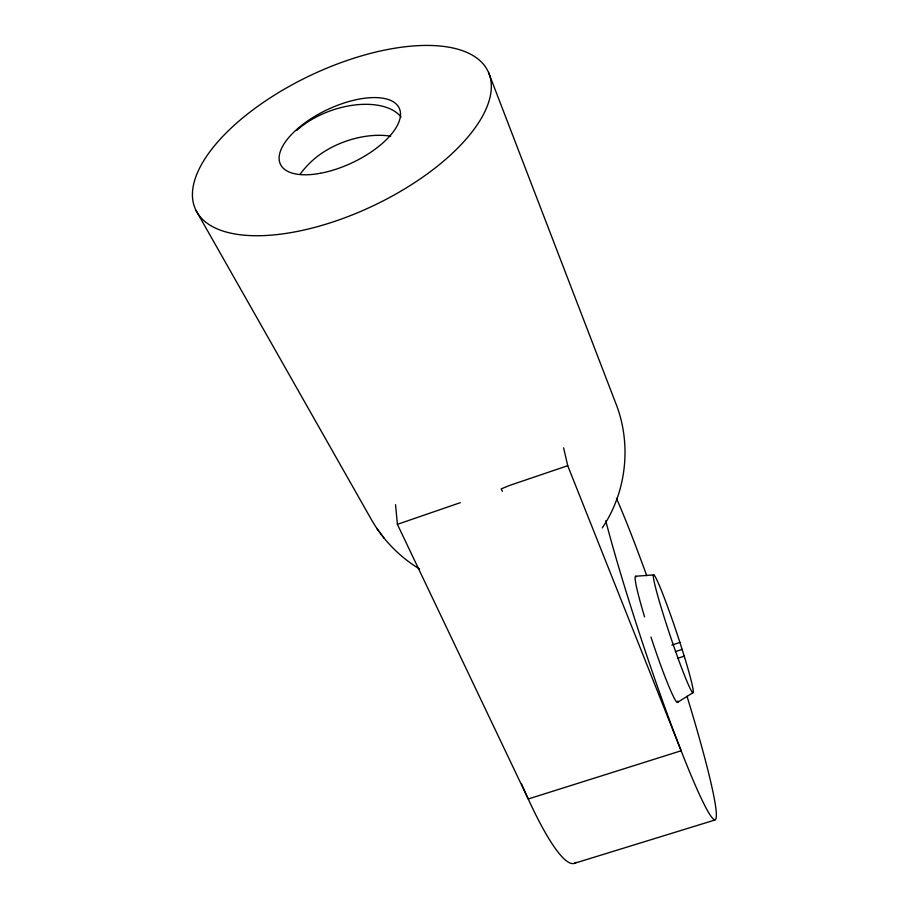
<?xml version="1.0" encoding="UTF-8"?>
<svg xmlns="http://www.w3.org/2000/svg" width="909" height="909" viewBox="0 0 909 909"><rect width="100%" height="100%" fill="white"/><g stroke="black" fill="none" stroke-linecap="round" stroke-linejoin="round"><path stroke-width="1.36" d="M602.258 527.924C626.892 491.61 631.88 443.149 615.461 402.482L488.542 72.447A161.734 72.334 -25.3 0 0 243.669 117.125A161.734 72.334 -25.3 0 0 293.437 232.17A161.734 72.334 -25.3 0 0 488.542 72.447M677.489 702.373L692.976 692.715M563.603 447.864L567.727 465.703L681.159 750.766L528.243 798.977L397.392 524.334L460.249 502.688M567.727 465.703L509.79 485.372L501.223 488.86L502.404 491.36M671.865 645.072L679.909 642.447L684.238 656.173A62.107 3.568 71.5 0 1 683.738 673.455A62.107 3.568 71.5 0 1 653.412 577.442A62.107 3.568 71.5 0 1 679.909 642.447M675.421 651.605L682.136 649.412M677.512 658.355L684.238 656.173M574.568 863.266L715.303 819.884M635.652 576.261L653.696 574.897M419.628 569.023C399.165 556.706 382.098 538.935 370.531 518.05L196.071 210.524M376.769 528.322L379.973 532.685M380.723 533.651L383.905 537.992M395.54 504.677L397.392 524.334M687.011 696.283A187.731 13.01 71.6 0 1 699.964 795.636A187.731 13.01 71.6 0 1 605.746 520.823M616.484 498.337A187.731 13.01 71.6 0 1 646.731 575.715M677.966 701.089A66.459 4.579 71.6 0 1 650.946 637.039M644.583 616.904A66.459 4.579 71.6 0 1 636.436 576.817M576.261 862.255A185.413 30.133 72.2 0 1 521.607 784.035M300.14 174.267A64.221 22.123 -30.6 0 1 312.151 160.825A63.698 36.371 -19.2 0 1 390.609 136.168M297.027 130.157A64.732 35.974 -19.2 0 1 401.017 116.92M320.229 173.312A65.709 29.315 -25.3 0 0 399.369 108.444A65.709 29.315 -25.3 0 0 299.834 126.805A65.709 29.315 -25.3 0 0 320.229 173.312"/></g></svg>
